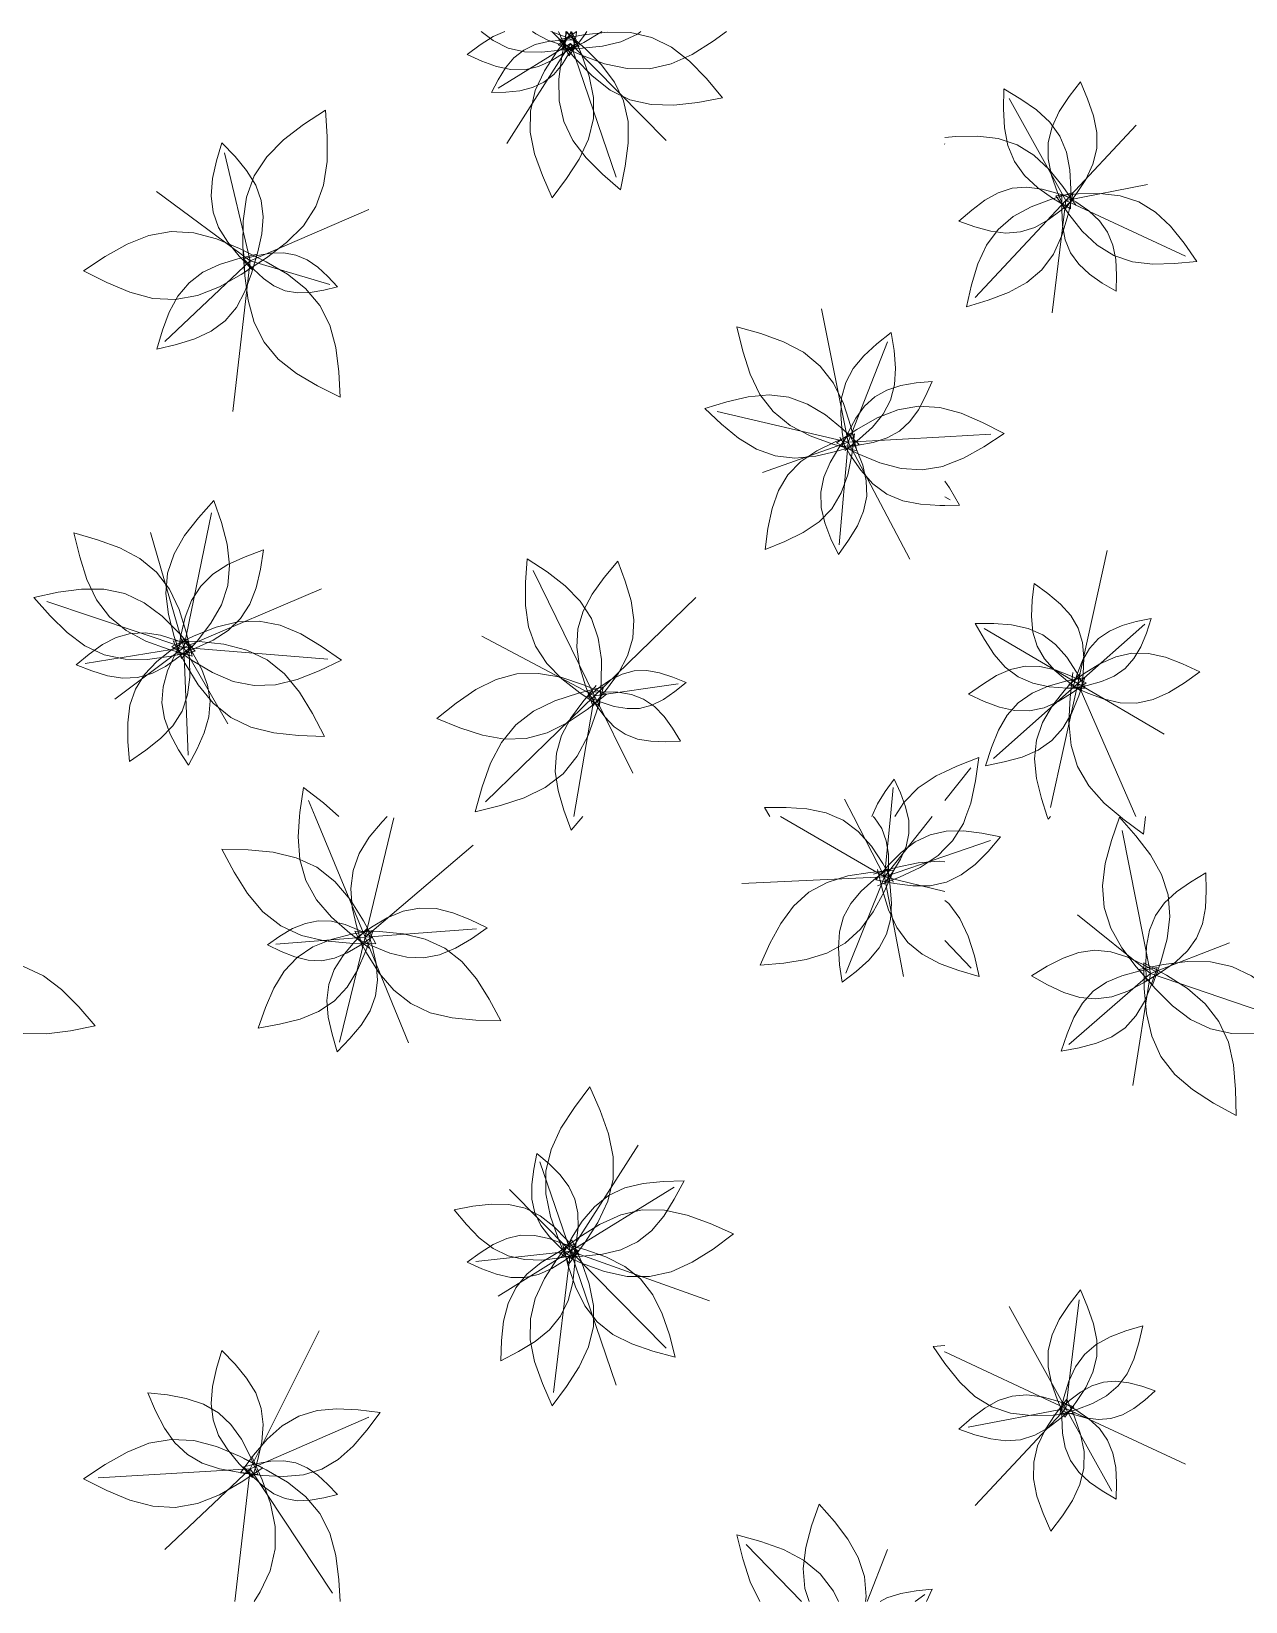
# Model space of a CAD drawing. Header units: metres. Extents: x 0 to 46.1, y -33.1 to 1.9.
# Drawn here: x 12.488 to 14.498, y -3.3 to -0.7 of the extents above; entities that cross this region are included whole.
import ezdxf

# ---------------------------------------------------------------- set-up
doc = ezdxf.new("R2010")
doc.units = ezdxf.units.M
doc.header["$LTSCALE"] = 0.02
doc.layers.add('AB_EXT_MASSIF', color=8, linetype='Continuous', lineweight=9)

msp = doc.modelspace()

# ---------------------------------------------------------------- linework, layer by layer
at = {"layer": 'AB_EXT_MASSIF', "lineweight": 9, "true_color": 0x606060, "transparency": 33554597}
for points in [[(13.3929, -0.7186), (13.3713, -0.7345), (13.3495, -0.7482), (13.3273, -0.7583), (13.3046, -0.7634), (13.2813, -0.7631), (13.2575, -0.758), (13.2333, -0.7491), (13.2089, -0.7382), (13.2305, -0.7224), (13.2523, -0.7086), (13.2713, -0.7)], [(13.3945, -0.7252), (13.3632, -0.731), (13.3328, -0.7345), (13.3038, -0.7338), (13.2769, -0.7276), (13.252, -0.7153), (13.2323, -0.7)], [(13.3823, -0.7008), (13.3982, -0.7375), (13.411, -0.7739), (13.4183, -0.8096), (13.4181, -0.8444), (13.4101, -0.8783), (13.3947, -0.9113), (13.3736, -0.9436), (13.3496, -0.9756), (13.3337, -0.9388), (13.3208, -0.9025), (13.3136, -0.8668), (13.3137, -0.8319), (13.3218, -0.7981), (13.3372, -0.7651), (13.3582, -0.7327), (13.3823, -0.7008)], [(13.3883, -0.7284), (13.3647, -0.722), (13.3425, -0.7143), (13.3227, -0.7042), (13.3175, -0.7)], [(13.3475, -0.7), (13.3685, -0.7077), (13.3929, -0.7186)], [(13.3842, -0.7322), (13.364, -0.7148), (13.3492, -0.7)], [(13.3597, -0.7222), (13.3899, -0.7)], [(13.6383, -0.7), (13.6161, -0.7163), (13.5817, -0.738), (13.5466, -0.7539), (13.5108, -0.7619), (13.474, -0.7616), (13.4364, -0.7535), (13.3982, -0.7394), (13.3597, -0.7222)], [(13.3776, -0.7405), (13.3606, -0.7014), (13.3601, -0.7)], [(13.361, -0.7132), (13.4019, -0.7056), (13.4418, -0.701), (13.4796, -0.7019), (13.5149, -0.7101), (13.5473, -0.7261), (13.5772, -0.7494), (13.6051, -0.7782), (13.632, -0.81), (13.5911, -0.8176), (13.5512, -0.8222), (13.5134, -0.8212), (13.4781, -0.8131), (13.4457, -0.7971), (13.4158, -0.7738), (13.3879, -0.745), (13.361, -0.7132)], [(13.3737, -0.7017), (13.4039, -0.7278), (13.4311, -0.7549), (13.453, -0.7838), (13.468, -0.8151), (13.4754, -0.849), (13.4758, -0.8853), (13.4709, -0.9234), (13.4631, -0.9625), (13.433, -0.9364), (13.4058, -0.9093), (13.3838, -0.8804), (13.3689, -0.8491), (13.3615, -0.8152), (13.3611, -0.7789), (13.366, -0.7408), (13.3737, -0.7017)], [(13.3658, -0.7288), (13.3812, -0.7)], [(13.4965, -0.7), (13.4908, -0.7045), (13.4637, -0.7173), (13.4332, -0.7246), (13.4002, -0.7278), (13.3658, -0.7288)], [(13.3708, -0.7345), (13.3722, -0.7)], [(13.4321, -0.7), (13.4315, -0.7005), (13.4023, -0.7182), (13.3708, -0.7345)], [(13.3731, -0.7), (13.374, -0.7009), (13.3945, -0.7252)], [(13.4074, -0.7), (13.4032, -0.7064), (13.3776, -0.7405)], [(13.3806, -0.7), (13.3822, -0.7048), (13.3883, -0.7284)], [(13.3902, -0.7), (13.3894, -0.7061), (13.3842, -0.7322)], [(13.3899, -0.7139), (13.3786, -0.735), (13.3664, -0.7546), (13.3524, -0.7713), (13.3361, -0.7842), (13.3172, -0.7931), (13.296, -0.7982), (13.2731, -0.8004), (13.2491, -0.8011), (13.2604, -0.78), (13.2726, -0.7604), (13.2866, -0.7437), (13.3029, -0.7308), (13.3218, -0.7219), (13.343, -0.7168), (13.3659, -0.7146), (13.3899, -0.7139)], [(13.38, -0.72), (13.2604, -0.7941)], [(13.38, -0.72), (13.2745, -0.8855)], [(13.38, -0.72), (13.5384, -0.8804)], [(13.38, -0.72), (13.456, -0.9416)], [(14.2077, -0.9939), (14.1795, -0.9771), (14.1535, -0.959), (14.1315, -0.9387), (14.1149, -0.9155), (14.104, -0.889), (14.0984, -0.8597), (14.0969, -0.828), (14.0975, -0.7952), (14.1258, -0.812), (14.1518, -0.8301), (14.1737, -0.8504), (14.1904, -0.8736), (14.2013, -0.9), (14.2069, -0.9294), (14.2084, -0.9611), (14.2077, -0.9939)], [(14.1982, -0.9948), (14.1861, -0.9665), (14.1763, -0.9385), (14.1708, -0.911), (14.171, -0.8842), (14.1773, -0.8582), (14.1892, -0.8328), (14.2055, -0.808), (14.2241, -0.7835), (14.2362, -0.8118), (14.246, -0.8398), (14.2515, -0.8673), (14.2513, -0.8941), (14.245, -0.9201), (14.2331, -0.9454), (14.2168, -0.9703), (14.1982, -0.9948)], [(12.8406, -1.0988), (12.8379, -1.0555), (12.8381, -1.0137), (12.8438, -0.9746), (12.8567, -0.9392), (12.8773, -0.9076), (12.9051, -0.8795), (12.9384, -0.8543), (12.9747, -0.8305), (12.9774, -0.8738), (12.9772, -0.9156), (12.9715, -0.9546), (12.9586, -0.9901), (12.938, -1.0217), (12.9102, -1.0497), (12.8769, -1.075), (12.8406, -1.0988)], [(14.2, -0.98), (14.1064, -0.8111)], [(14.2, -0.98), (14.3163, -0.8552)], [(14, -0.8759), (14.018, -0.8742), (14.0543, -0.8734), (14.0883, -0.8775), (14.1194, -0.8878), (14.1473, -0.905), (14.1723, -0.9285), (14.195, -0.9568), (14.2165, -0.9877)], [(12.8535, -1.0947), (12.8319, -1.0721), (12.8127, -1.0489), (12.7977, -1.0247), (12.7884, -0.9991), (12.7852, -0.9721), (12.7875, -0.9437), (12.7942, -0.9143), (12.8032, -0.8844), (12.8248, -0.907), (12.844, -0.9302), (12.859, -0.9544), (12.8683, -0.98), (12.8716, -1.007), (12.8692, -1.0354), (12.8625, -1.0648), (12.8535, -1.0947)], [(12.85, -1.08), (12.8072, -0.9012)], [(14, -0.8867), (13.9993, -0.8864)], [(14.2133, -0.9774), (14.1922, -0.9959), (14.1708, -1.0122), (14.1485, -1.0246), (14.1253, -1.032), (14.101, -1.0339), (14.0757, -1.0307), (14.0497, -1.0236), (14.0232, -1.0144), (14.0443, -0.9959), (14.0658, -0.9796), (14.088, -0.9671), (14.1112, -0.9598), (14.1355, -0.9579), (14.1608, -0.9611), (14.1869, -0.9682), (14.2133, -0.9774)], [(14.2, -0.98), (14.3355, -0.9537)], [(12.85, -1.08), (12.695, -0.9651)], [(14.2124, -0.9668), (14.2041, -1.0032), (14.1937, -1.0378), (14.1794, -1.0687), (14.1601, -1.0949), (14.1353, -1.116), (14.1054, -1.1324), (14.0717, -1.1452), (14.0359, -1.156), (14.0442, -1.1195), (14.0546, -1.085), (14.0689, -1.054), (14.0882, -1.0278), (14.113, -1.0067), (14.1428, -0.9904), (14.1765, -0.9776), (14.2124, -0.9668)], [(14.2, -0.98), (14.05, -1.1408)], [(14.2, -0.98), (14.1772, -1.166)], [(14.1837, -0.9724), (14.2207, -0.969), (14.2566, -0.9682), (14.2902, -0.9722), (14.321, -0.9824), (14.3485, -0.9994), (14.3732, -1.0226), (14.3957, -1.0506), (14.4169, -1.0811), (14.3799, -1.0845), (14.344, -1.0853), (14.3104, -1.0813), (14.2796, -1.0711), (14.252, -1.0541), (14.2274, -1.0309), (14.2049, -1.0029), (14.1837, -0.9724)], [(14.1937, -0.9687), (14.2167, -0.9824), (14.2379, -0.9971), (14.2557, -1.0136), (14.2693, -1.0325), (14.2781, -1.054), (14.2827, -1.0779), (14.2839, -1.1036), (14.2834, -1.1304), (14.2604, -1.1167), (14.2392, -1.102), (14.2214, -1.0855), (14.2078, -1.0666), (14.199, -1.045), (14.1944, -1.0211), (14.1932, -0.9954), (14.1937, -0.9687)], [(14.2, -0.98), (14.3983, -1.0724)], [(12.85, -1.08), (13.0463, -0.9948)], [(12.8708, -1.0787), (12.835, -1.1025), (12.799, -1.1231), (12.7627, -1.1375), (12.7259, -1.144), (12.6886, -1.142), (12.6508, -1.132), (12.6126, -1.116), (12.5742, -1.0966), (12.61, -1.0728), (12.646, -1.0523), (12.6823, -1.0379), (12.7191, -1.0314), (12.7564, -1.0334), (12.7942, -1.0434), (12.8324, -1.0594), (12.8708, -1.0787)], [(12.8388, -1.063), (12.8765, -1.0817), (12.9115, -1.1021), (12.9415, -1.1259), (12.965, -1.1539), (12.9816, -1.1865), (12.9916, -1.2235), (12.9967, -1.2637), (12.9991, -1.3057), (12.9614, -1.287), (12.9264, -1.2665), (12.8964, -1.2428), (12.8728, -1.2148), (12.8563, -1.1822), (12.8463, -1.1452), (12.8412, -1.105), (12.8388, -1.063)], [(12.8616, -1.069), (12.8523, -1.1007), (12.8412, -1.1306), (12.827, -1.1571), (12.8085, -1.1792), (12.7854, -1.1965), (12.7582, -1.2093), (12.7277, -1.2187), (12.6955, -1.2263), (12.7049, -1.1946), (12.7159, -1.1647), (12.7302, -1.1382), (12.7487, -1.1161), (12.7717, -1.0988), (12.799, -1.086), (12.8294, -1.0766), (12.8616, -1.069)], [(12.85, -1.08), (12.7088, -1.2137)], [(12.85, -1.08), (12.8214, -1.3295)], [(12.8391, -1.0768), (12.8619, -1.0712), (12.8842, -1.0674), (12.9055, -1.0668), (12.9255, -1.0703), (12.9443, -1.0783), (12.9618, -1.0905), (12.9784, -1.1059), (12.9944, -1.1229), (12.9717, -1.1284), (12.9494, -1.1322), (12.9281, -1.1329), (12.908, -1.1293), (12.8893, -1.1213), (12.8718, -1.1092), (12.8552, -1.0938), (12.8391, -1.0768)], [(12.85, -1.08), (12.982, -1.1192)], [(13.84, -1.38), (13.7957, -1.1593)], [(13.8539, -1.3944), (13.8142, -1.3832), (13.7767, -1.3698), (13.7435, -1.3523), (13.7157, -1.3296), (13.6938, -1.3011), (13.6774, -1.2673), (13.6653, -1.2294), (13.6554, -1.1893), (13.6951, -1.2005), (13.7325, -1.2139), (13.7658, -1.2314), (13.7936, -1.2541), (13.8154, -1.2826), (13.8318, -1.3164), (13.844, -1.3543), (13.8539, -1.3944)], [(13.8347, -1.3937), (13.83, -1.3637), (13.8275, -1.3346), (13.829, -1.307), (13.8358, -1.2815), (13.8481, -1.2582), (13.8657, -1.237), (13.8873, -1.2173), (13.9111, -1.1984), (13.9157, -1.2284), (13.9182, -1.2575), (13.9167, -1.285), (13.91, -1.3106), (13.8976, -1.3339), (13.88, -1.3551), (13.8584, -1.3748), (13.8347, -1.3937)], [(13.84, -1.38), (13.905, -1.214)], [(13.8295, -1.3876), (13.8404, -1.3632), (13.8524, -1.3405), (13.8666, -1.3208), (13.8837, -1.3052), (13.9039, -1.2938), (13.927, -1.2865), (13.9523, -1.2821), (13.9788, -1.2795), (13.968, -1.3039), (13.956, -1.3266), (13.9418, -1.3462), (13.9247, -1.3619), (13.9045, -1.3732), (13.8814, -1.3806), (13.8561, -1.3849), (13.8295, -1.3876)], [(13.8579, -1.3842), (13.8216, -1.3953), (13.786, -1.4035), (13.7517, -1.4065), (13.7189, -1.4028), (13.6879, -1.3916), (13.6585, -1.3736), (13.6303, -1.3504), (13.6027, -1.3244), (13.639, -1.3133), (13.6745, -1.3051), (13.7089, -1.302), (13.7417, -1.3058), (13.7727, -1.317), (13.8021, -1.335), (13.8303, -1.3582), (13.8579, -1.3842)], [(13.8206, -1.3811), (13.8541, -1.359), (13.8879, -1.3399), (13.9219, -1.3266), (13.9564, -1.3207), (13.9913, -1.3228), (14, -1.3251)], [(14, -1.3251), (14.0266, -1.3323), (14.0623, -1.3474), (14.0981, -1.3657), (14.0645, -1.3878), (14.0308, -1.4068), (14, -1.4189)], [(13.84, -1.38), (13.6231, -1.3292)], [(13.8504, -1.3666), (13.8458, -1.4013), (13.8391, -1.4343), (13.8284, -1.4643), (13.8127, -1.4903), (13.7915, -1.512), (13.7651, -1.5298), (13.7348, -1.5446), (13.7024, -1.5577), (13.707, -1.5231), (13.7137, -1.4901), (13.7244, -1.4601), (13.7401, -1.4341), (13.7613, -1.4123), (13.7877, -1.3945), (13.818, -1.3798), (13.8504, -1.3666)], [(13.8412, -1.366), (13.8536, -1.3923), (13.8638, -1.4184), (13.8698, -1.4442), (13.8705, -1.4695), (13.8654, -1.4943), (13.855, -1.5186), (13.8404, -1.5426), (13.8237, -1.5663), (13.8113, -1.54), (13.8011, -1.5139), (13.7951, -1.4881), (13.7944, -1.4628), (13.7995, -1.438), (13.8099, -1.4137), (13.8245, -1.3897), (13.8412, -1.366)], [(14, -1.4848), (13.9913, -1.4848), (13.9596, -1.483), (13.9302, -1.4771), (13.9039, -1.466), (13.8807, -1.449), (13.8606, -1.4268), (13.8427, -1.4006), (13.8261, -1.3721)], [(13.84, -1.38), (14, -1.3711)], [(14, -1.3711), (14.0759, -1.3669)], [(13.84, -1.38), (13.698, -1.4304)], [(14, -1.4189), (13.9967, -1.4202), (13.9622, -1.4261), (13.9273, -1.424), (13.892, -1.4145), (13.8564, -1.3993), (13.8206, -1.3811)], [(13.84, -1.38), (13.8251, -1.5503)], [(13.84, -1.38), (13.9419, -1.574)], [(14, -1.4448), (14.0077, -1.456), (14.0243, -1.4845), (14, -1.4848)], [(12.7362, -1.7383), (12.7239, -1.7017), (12.7145, -1.6657), (12.7104, -1.6307), (12.7133, -1.5972), (12.7238, -1.5652), (12.7413, -1.5347), (12.7641, -1.5053), (12.7899, -1.4765), (12.8022, -1.5131), (12.8116, -1.5491), (12.8157, -1.5841), (12.8128, -1.6176), (12.8023, -1.6495), (12.7848, -1.6801), (12.762, -1.7095), (12.7362, -1.7383)], [(14, -1.4707), (14.0084, -1.4755)], [(12.74, -1.72), (12.7856, -1.4974)], [(12.7537, -1.7343), (12.7144, -1.723), (12.6774, -1.7096), (12.6446, -1.6922), (12.6172, -1.6695), (12.5957, -1.6412), (12.5797, -1.6077), (12.5678, -1.5702), (12.5582, -1.5305), (12.5974, -1.5417), (12.6344, -1.5551), (12.6673, -1.5726), (12.6946, -1.5952), (12.7161, -1.6235), (12.7322, -1.657), (12.7441, -1.6946), (12.7537, -1.7343)], [(12.74, -1.72), (12.6851, -1.5299)], [(12.7301, -1.7321), (12.7352, -1.7001), (12.7422, -1.6697), (12.7528, -1.6422), (12.768, -1.6185), (12.7882, -1.5988), (12.8131, -1.583), (12.8415, -1.57), (12.8719, -1.5587), (12.8668, -1.5907), (12.8597, -1.6211), (12.8492, -1.6486), (12.8339, -1.6723), (12.8137, -1.692), (12.7888, -1.7078), (12.7604, -1.7208), (12.7301, -1.7321)], [(14.22, -1.78), (14.2684, -1.5598)], [(13.4284, -1.8171), (13.3957, -1.7953), (13.3657, -1.7722), (13.3407, -1.7467), (13.3222, -1.718), (13.3107, -1.6858), (13.3058, -1.6504), (13.3058, -1.6125), (13.3086, -1.5733), (13.3413, -1.5951), (13.3713, -1.6182), (13.3963, -1.6437), (13.4148, -1.6724), (13.4262, -1.7046), (13.4312, -1.74), (13.4311, -1.7779), (13.4284, -1.8171)], [(13.4171, -1.8168), (13.4049, -1.7838), (13.3953, -1.7513), (13.3906, -1.7197), (13.3923, -1.6891), (13.401, -1.6598), (13.416, -1.6316), (13.436, -1.6042), (13.4586, -1.5773), (13.4708, -1.6102), (13.4804, -1.6427), (13.4851, -1.6743), (13.4833, -1.7049), (13.4747, -1.7342), (13.4596, -1.7625), (13.4397, -1.7898), (13.4171, -1.8168)], [(13.42, -1.8), (13.3181, -1.5928)], [(12.7587, -1.7262), (12.7189, -1.7345), (12.68, -1.7398), (12.643, -1.7396), (12.6084, -1.7323), (12.5764, -1.7173), (12.5467, -1.6952), (12.5189, -1.6676), (12.492, -1.6371), (12.5318, -1.6288), (12.5707, -1.6235), (12.6077, -1.6237), (12.6423, -1.631), (12.6743, -1.646), (12.704, -1.6681), (12.7318, -1.6957), (12.7587, -1.7262)], [(12.74, -1.72), (12.9677, -1.6231)], [(13.42, -1.8), (13.5874, -1.6374)], [(14.2255, -1.7925), (14.2027, -1.7759), (14.182, -1.7583), (14.1649, -1.7392), (14.1526, -1.7181), (14.1454, -1.6946), (14.143, -1.6691), (14.1443, -1.642), (14.1475, -1.614), (14.1702, -1.6307), (14.191, -1.6482), (14.2081, -1.6673), (14.2204, -1.6884), (14.2276, -1.7119), (14.2299, -1.7374), (14.2287, -1.7645), (14.2255, -1.7925)], [(12.74, -1.72), (12.5134, -1.6442)], [(12.7204, -1.7184), (12.7571, -1.7009), (12.7936, -1.6864), (12.8296, -1.6777), (12.865, -1.6765), (12.8997, -1.6834), (12.9339, -1.6978), (12.9675, -1.718), (13.001, -1.7412), (12.9642, -1.7588), (12.9277, -1.7732), (12.8917, -1.7819), (12.8563, -1.7831), (12.8216, -1.7762), (12.7874, -1.7618), (12.7538, -1.7417), (12.7204, -1.7184)], [(14.2328, -1.7875), (14.2022, -1.7874), (14.1727, -1.7852), (14.1455, -1.7794), (14.1211, -1.7686), (14.0999, -1.7526), (14.0814, -1.7317), (14.0652, -1.707), (14.0502, -1.6804), (14.0808, -1.6805), (14.1102, -1.6826), (14.1375, -1.6885), (14.1618, -1.6992), (14.1831, -1.7153), (14.2015, -1.7362), (14.2177, -1.7608), (14.2328, -1.7875)], [(14.22, -1.78), (14.0648, -1.6889)], [(14.2109, -1.7881), (14.2188, -1.7642), (14.2279, -1.7416), (14.2395, -1.7218), (14.2541, -1.7054), (14.2721, -1.6929), (14.2931, -1.6838), (14.3166, -1.6773), (14.3413, -1.6723), (14.3334, -1.6963), (14.3242, -1.7188), (14.3127, -1.7386), (14.2981, -1.755), (14.2801, -1.7676), (14.259, -1.7767), (14.2356, -1.7831), (14.2109, -1.7881)], [(14.22, -1.78), (14.3308, -1.6816)], [(12.7534, -1.7178), (12.7317, -1.7357), (12.7096, -1.7514), (12.6869, -1.7632), (12.6634, -1.7698), (12.639, -1.7709), (12.6137, -1.7669), (12.5878, -1.759), (12.5616, -1.7489), (12.5833, -1.7311), (12.6054, -1.7154), (12.6281, -1.7036), (12.6516, -1.6969), (12.676, -1.6958), (12.7013, -1.6998), (12.7272, -1.7078), (12.7534, -1.7178)], [(12.7468, -1.7058), (12.7495, -1.7382), (12.7499, -1.7695), (12.7462, -1.7988), (12.7371, -1.8256), (12.7221, -1.8496), (12.7017, -1.871), (12.6771, -1.8904), (12.6503, -1.9088), (12.6476, -1.8764), (12.6472, -1.8451), (12.6508, -1.8157), (12.66, -1.7889), (12.675, -1.765), (12.6954, -1.7436), (12.7199, -1.7242), (12.7468, -1.7058)], [(12.7394, -1.7053), (12.7557, -1.7309), (12.7697, -1.7566), (12.7793, -1.7825), (12.7834, -1.8086), (12.7814, -1.8349), (12.7738, -1.8615), (12.762, -1.8882), (12.7478, -1.915), (12.7315, -1.8894), (12.7175, -1.8637), (12.7078, -1.8378), (12.7037, -1.8117), (12.7057, -1.7854), (12.7133, -1.7589), (12.7252, -1.7321), (12.7394, -1.7053)], [(12.7225, -1.7089), (12.7653, -1.7105), (12.8064, -1.7149), (12.8442, -1.7244), (12.8778, -1.7406), (12.9068, -1.764), (12.9316, -1.7942), (12.9531, -1.8294), (12.9729, -1.8675), (12.9301, -1.8658), (12.889, -1.8615), (12.8512, -1.852), (12.8176, -1.8358), (12.7885, -1.8123), (12.7638, -1.7822), (12.7422, -1.7469), (12.7225, -1.7089)], [(13.42, -1.8), (13.2336, -1.7016)], [(12.74, -1.72), (12.5769, -1.7464)], [(12.74, -1.72), (12.626, -1.8056)], [(12.74, -1.72), (12.7471, -1.8982)], [(12.74, -1.72), (12.8131, -1.8468)], [(12.74, -1.72), (12.9785, -1.7394)], [(14.2048, -1.7815), (14.2304, -1.763), (14.2563, -1.747), (14.2826, -1.7354), (14.3094, -1.7296), (14.3369, -1.73), (14.3649, -1.7363), (14.3934, -1.7471), (14.4221, -1.7602), (14.3965, -1.7787), (14.3707, -1.7947), (14.3444, -1.8063), (14.3175, -1.8121), (14.29, -1.8117), (14.262, -1.8054), (14.2335, -1.7946), (14.2048, -1.7815)], [(13.4397, -1.7972), (13.4075, -1.8227), (13.3748, -1.845), (13.3414, -1.8617), (13.3068, -1.8708), (13.2711, -1.8718), (13.2343, -1.8652), (13.1967, -1.853), (13.1586, -1.8376), (13.1908, -1.8121), (13.2234, -1.7897), (13.2569, -1.7731), (13.2915, -1.764), (13.3272, -1.763), (13.364, -1.7695), (13.4016, -1.7818), (13.4397, -1.7972)], [(13.4086, -1.8016), (13.4273, -1.7869), (13.4462, -1.7739), (13.4656, -1.7643), (13.4856, -1.759), (13.5063, -1.7584), (13.5276, -1.7622), (13.5494, -1.7693), (13.5714, -1.7782), (13.5528, -1.793), (13.5339, -1.806), (13.5145, -1.8156), (13.4945, -1.8209), (13.4738, -1.8214), (13.4525, -1.8177), (13.4307, -1.8106), (13.4086, -1.8016)], [(14.2336, -1.7787), (14.2107, -1.7952), (14.1875, -1.8096), (14.164, -1.82), (14.1399, -1.8252), (14.1153, -1.8247), (14.0902, -1.8191), (14.0647, -1.8095), (14.039, -1.7977), (14.0619, -1.7812), (14.0851, -1.7668), (14.1086, -1.7564), (14.1327, -1.7512), (14.1573, -1.7516), (14.1824, -1.7573), (14.2079, -1.7669), (14.2336, -1.7787)], [(14.1692, -2), (14.1597, -1.9704), (14.1515, -1.937), (14.1482, -1.9046), (14.1513, -1.8737), (14.1615, -1.8443), (14.178, -1.8163), (14.1995, -1.7894), (14.2237, -1.7631)], [(14.2899, -2), (14.2636, -1.9778), (14.2379, -1.9491), (14.2194, -1.9173), (14.2087, -1.8822), (14.2051, -1.8439), (14.207, -1.8032), (14.2118, -1.7613)], [(13.4349, -1.7855), (13.4233, -1.8268), (13.4095, -1.8657), (13.3914, -1.9003), (13.3679, -1.9291), (13.3383, -1.9519), (13.3033, -1.9689), (13.264, -1.9816), (13.2224, -1.992), (13.234, -1.9507), (13.2478, -1.9118), (13.2659, -1.8773), (13.2894, -1.8484), (13.319, -1.8257), (13.354, -1.8086), (13.3933, -1.7959), (13.4349, -1.7855)], [(13.3731, -2), (13.3693, -1.9896), (13.3597, -1.9571), (13.355, -1.9255), (13.3567, -1.895), (13.3654, -1.8657), (13.3804, -1.8375), (13.4003, -1.8101), (13.4229, -1.7833)], [(13.4093, -1.7943), (13.4343, -1.7933), (13.4584, -1.794), (13.4809, -1.7978), (13.5012, -1.8057), (13.5192, -1.818), (13.535, -1.8344), (13.5492, -1.8539), (13.5624, -1.8752), (13.5374, -1.8762), (13.5133, -1.8755), (13.4908, -1.8717), (13.4705, -1.8638), (13.4525, -1.8515), (13.4367, -1.8351), (13.4225, -1.8156), (13.4093, -1.7943)], [(13.42, -1.8), (13.5584, -1.7801)], [(14.2315, -1.7698), (14.2216, -1.8), (14.21, -1.8284), (14.1954, -1.8535), (14.177, -1.8741), (14.1543, -1.89), (14.1277, -1.9015), (14.0981, -1.9096), (14.0669, -1.9159), (14.0769, -1.8857), (14.0884, -1.8573), (14.103, -1.8322), (14.1214, -1.8116), (14.1441, -1.7957), (14.1707, -1.7842), (14.2003, -1.7761), (14.2315, -1.7698)], [(14.22, -1.78), (14.0801, -1.9042)], [(14.22, -1.78), (14.1749, -1.9851)], [(14.22, -1.78), (14.3161, -2)], [(14.22, -1.78), (14.363, -1.8639)], [(13.42, -1.8), (13.2394, -1.9755)], [(13.42, -1.8), (13.3854, -2)], [(13.42, -1.8), (13.4831, -1.9284)], [(14, -1.9259), (14.0197, -1.9165), (14.0561, -1.9022), (14.0506, -1.941), (14.0428, -1.9779), (14.0347, -2)], [(14, -1.9733), (14.0427, -1.9192)], [(13.879, -2), (13.8881, -1.9793), (13.901, -1.9586), (13.9157, -1.9381), (13.9263, -1.961), (13.9349, -1.9839), (13.9385, -2)], [(13.9173, -2), (13.9318, -1.9766), (13.9558, -1.9525), (13.9856, -1.9328), (14, -1.9259)], [(12.9318, -2), (12.9322, -1.9933), (12.9379, -1.9519), (12.971, -1.9773), (12.9968, -2)], [(12.9577, -2), (12.9467, -1.9733)], [(13.8487, -2), (13.8338, -1.9711)], [(13.9097, -2), (13.9144, -1.952)], [(13.0477, -2.2187), (13.0146, -2.1933), (12.9844, -2.1667), (12.9597, -2.1379), (12.9421, -2.1062), (12.9322, -2.0712), (12.9295, -2.0334), (12.9318, -2)], [(13.04, -2.2), (12.9577, -2)], [(13.0361, -2.2163), (13.0262, -2.1831), (13.0189, -2.1506), (13.0164, -2.1192), (13.0201, -2.0893), (13.0305, -2.0611), (13.0471, -2.0344), (13.0685, -2.0088), (13.0769, -2)], [(13.4004, -2), (13.3815, -2.0225), (13.3731, -2)], [(13.7101, -2), (13.7015, -1.9849), (13.7371, -1.9849), (13.7715, -1.9872), (13.8032, -1.9938), (13.8174, -2)], [(13.9, -2.1), (13.7275, -2)], [(13.8174, -2), (13.8317, -2.0062), (13.8566, -2.0248), (13.8782, -2.049), (13.8973, -2.0777), (13.9149, -2.1087)], [(13.9, -2.1), (13.8487, -2)], [(13.8812, -2), (13.8834, -2.0022), (13.8953, -2.02), (13.9029, -2.0401), (13.9064, -2.0622), (13.9067, -2.086), (13.9054, -2.1106)], [(13.9385, -2), (13.94, -2.0063), (13.9404, -2.0283), (13.9357, -2.0499), (13.9264, -2.0709), (13.9136, -2.0917), (13.8988, -2.1122)], [(13.9, -2.1), (13.9789, -2)], [(13.9, -2.1), (13.9097, -2)], [(14.0347, -2), (14.0305, -2.0114), (14.0126, -2.0404), (14, -2.0531)], [(14.1747, -2), (14.1706, -2.0044), (14.1692, -2)], [(14.3438, -2.2795), (14.3167, -2.2487), (14.2927, -2.2172), (14.2744, -2.1847), (14.2635, -2.1506), (14.2607, -2.115), (14.2653, -2.0779), (14.2756, -2.0398), (14.289, -2.0009), (14.3161, -2.0318), (14.3401, -2.0632), (14.3585, -2.0958), (14.3694, -2.1298), (14.3722, -2.1654), (14.3676, -2.2025), (14.3572, -2.2407), (14.3438, -2.2795)], [(14.3321, -2), (14.3288, -2.029), (14.2947, -2.004), (14.2899, -2)], [(13.04, -2.2), (13.0879, -2.0024)], [(13.8855, -2.105), (13.9062, -2.0811), (13.9276, -2.0595), (13.9505, -2.0421), (13.9753, -2.0302), (14, -2.0248)], [(14, -2.0248), (14.0021, -2.0243), (14.0309, -2.0239), (14.0611, -2.0278), (14.0921, -2.0339), (14.0714, -2.0578), (14.05, -2.0794), (14.0271, -2.0968), (14.0023, -2.1087), (14, -2.1092)], [(14.34, -2.26), (14.2934, -2.0232)], [(13.04, -2.2), (13.2191, -2.0477)], [(14, -2.0531), (13.9886, -2.0646), (13.9588, -2.0843), (13.9247, -2.1005), (13.8882, -2.1149)], [(14, -2.0656), (14.0755, -2.0396)], [(13.0578, -2.211), (13.0146, -2.2099), (12.9731, -2.206), (12.9347, -2.1969), (12.9006, -2.1809), (12.871, -2.1576), (12.8457, -2.1275), (12.8235, -2.0922), (12.803, -2.0541), (12.8463, -2.0552), (12.8878, -2.0591), (12.9261, -2.0682), (12.9602, -2.0841), (12.9898, -2.1074), (13.0152, -2.1375), (13.0374, -2.1728), (13.0578, -2.211)], [(13.8818, -2.0955), (13.9189, -2.0846), (13.9554, -2.0765), (13.9906, -2.0737), (14, -2.0749)], [(13.9, -2.1), (14, -2.0656)], [(13.9, -2.1), (13.6637, -2.1108)], [(13.9155, -2.089), (13.8992, -2.1248), (13.8812, -2.1581), (13.86, -2.1868), (13.8346, -2.2097), (13.8046, -2.2261), (13.7705, -2.2366), (13.7331, -2.2426), (13.694, -2.2462), (13.7102, -2.2104), (13.7282, -2.1771), (13.7494, -2.1483), (13.7749, -2.1255), (13.8048, -2.1091), (13.839, -2.0985), (13.8764, -2.0925), (13.9155, -2.089)], [(13.9053, -2.0869), (13.9095, -2.1158), (13.9116, -2.1439), (13.9099, -2.1704), (13.9032, -2.195), (13.891, -2.2173), (13.8739, -2.2377), (13.8529, -2.2564), (13.8298, -2.2744), (13.8256, -2.2455), (13.8235, -2.2174), (13.8252, -2.1908), (13.8319, -2.1663), (13.8441, -2.1439), (13.8612, -2.1236), (13.8822, -2.1048), (13.9053, -2.0869)], [(13.9, -2.1), (13.8359, -2.2594)], [(14, -2.1092), (13.9755, -2.1146), (13.9467, -2.115), (13.9165, -2.1111), (13.8855, -2.105)], [(14, -2.2467), (13.9909, -2.2434), (13.9625, -2.2281), (13.9388, -2.2084), (13.9203, -2.1838), (13.9065, -2.1546), (13.8964, -2.122), (13.8882, -2.0876)], [(13.9, -2.1), (13.9315, -2.2652)], [(13.9, -2.1), (14, -2.1244)], [(14.3331, -2.2725), (14.3324, -2.243), (14.3337, -2.2145), (14.3387, -2.188), (14.3484, -2.1642), (14.3634, -2.1432), (14.3831, -2.1249), (14.4065, -2.1086), (14.4319, -2.0933), (14.4326, -2.1229), (14.4313, -2.1514), (14.4263, -2.1779), (14.4165, -2.2017), (14.4016, -2.2227), (14.3819, -2.241), (14.3585, -2.2573), (14.3331, -2.2725)], [(13.0248, -2.2012), (13.0507, -2.1833), (13.0769, -2.1678), (13.1033, -2.1568), (13.1303, -2.1516), (13.1577, -2.1526), (13.1855, -2.1595), (13.2137, -2.1708), (13.2421, -2.1845), (13.2161, -2.2024), (13.19, -2.2179), (13.1635, -2.2289), (13.1366, -2.2341), (13.1092, -2.2331), (13.0813, -2.2262), (13.0532, -2.2149), (13.0248, -2.2012)], [(14, -2.1391), (14.0063, -2.1443), (14.0248, -2.1689), (14.0386, -2.1981), (14.0487, -2.2306), (14.0569, -2.2651), (14.0229, -2.2552), (14, -2.2467)], [(13.0522, -2.1991), (13.0314, -2.2134), (13.0105, -2.2258), (12.9893, -2.2346), (12.9678, -2.2388), (12.9458, -2.2379), (12.9236, -2.2324), (12.901, -2.2233), (12.8783, -2.2124), (12.8991, -2.1981), (12.92, -2.1857), (12.9412, -2.1769), (12.9627, -2.1727), (12.9846, -2.1735), (13.0069, -2.179), (13.0295, -2.1881), (13.0522, -2.1991)], [(14.34, -2.26), (14.2192, -2.1626)], [(13.0533, -2.1887), (13.0413, -2.2227), (13.0275, -2.2546), (13.0104, -2.2827), (12.989, -2.3056), (12.9629, -2.3231), (12.9325, -2.3355), (12.8987, -2.3439), (12.8632, -2.3503), (12.8752, -2.3163), (12.889, -2.2844), (12.9061, -2.2563), (12.9275, -2.2334), (12.9536, -2.2159), (12.9841, -2.2036), (13.0178, -2.1951), (13.0533, -2.1887)], [(13.04, -2.2), (12.8922, -2.2113)], [(13.0435, -2.1857), (13.0521, -2.2148), (13.0585, -2.2434), (13.0607, -2.2709), (13.0575, -2.2971), (13.0484, -2.3219), (13.0338, -2.3453), (13.015, -2.3678), (12.994, -2.3897), (12.9854, -2.3606), (12.979, -2.3321), (12.9768, -2.3045), (12.98, -2.2783), (12.9891, -2.2535), (13.0037, -2.2301), (13.0225, -2.2076), (13.0435, -2.1857)], [(13.04, -2.2), (12.998, -2.3734)], [(13.0231, -2.1896), (13.0641, -2.1906), (13.1035, -2.1943), (13.1398, -2.203), (13.1722, -2.2181), (13.2002, -2.2402), (13.2243, -2.2687), (13.2453, -2.3022), (13.2647, -2.3384), (13.2237, -2.3373), (13.1843, -2.3336), (13.148, -2.325), (13.1156, -2.3099), (13.0876, -2.2878), (13.0635, -2.2592), (13.0425, -2.2258), (13.0231, -2.1896)], [(13.04, -2.2), (13.2247, -2.1859)], [(13.04, -2.2), (13.112, -2.375)], [(14, -2.2052), (14.0434, -2.2509)], [(14.34, -2.26), (14.4711, -2.2093)], [(14.3548, -2.2597), (14.3287, -2.2756), (14.3025, -2.2892), (14.2762, -2.2984), (14.2498, -2.302), (14.2233, -2.2995), (14.1967, -2.2913), (14.17, -2.2788), (14.1432, -2.2639), (14.1693, -2.248), (14.1955, -2.2344), (14.2218, -2.2252), (14.2482, -2.2216), (14.2747, -2.2241), (14.3013, -2.2323), (14.3281, -2.2448), (14.3548, -2.2597)], [(12.3209, -2.2535), (12.3617, -2.2453), (12.4015, -2.2402), (12.4394, -2.2406), (12.4748, -2.2483), (12.5075, -2.2638), (12.5377, -2.2867), (12.566, -2.3151), (12.5933, -2.3466), (12.5525, -2.3547), (12.5127, -2.3599), (12.4748, -2.3595), (12.4394, -2.3518), (12.4067, -2.3362), (12.3765, -2.3133), (12.3482, -2.2849), (12.3209, -2.2535)], [(14.3511, -2.2503), (14.3413, -2.2791), (14.3301, -2.3062), (14.3159, -2.3301), (14.2981, -2.3497), (14.2763, -2.3647), (14.2508, -2.3755), (14.2224, -2.383), (14.1925, -2.3888), (14.2023, -2.36), (14.2135, -2.3329), (14.2277, -2.309), (14.2455, -2.2894), (14.2673, -2.2744), (14.2928, -2.2636), (14.3212, -2.2561), (14.3511, -2.2503)], [(14.34, -2.26), (14.2052, -2.3777)], [(14.34, -2.26), (14.3111, -2.4453)], [(14.3209, -2.2535), (14.3617, -2.2453), (14.4015, -2.2402), (14.4394, -2.2406), (14.4748, -2.2483), (14.5075, -2.2638), (14.5377, -2.2867), (14.566, -2.3151), (14.5933, -2.3466), (14.5525, -2.3547), (14.5127, -2.3599), (14.4748, -2.3595), (14.4394, -2.3518), (14.4067, -2.3362), (14.3765, -2.3133), (14.3482, -2.2849), (14.3209, -2.2535)], [(14.3293, -2.2423), (14.3668, -2.2628), (14.4014, -2.285), (14.4309, -2.3103), (14.4536, -2.3396), (14.4691, -2.3734), (14.4777, -2.4113), (14.4812, -2.4523), (14.4819, -2.495), (14.4445, -2.4745), (14.4098, -2.4523), (14.3804, -2.427), (14.3576, -2.3976), (14.3422, -2.3639), (14.3335, -2.326), (14.33, -2.285), (14.3293, -2.2423)], [(14.34, -2.26), (14.5715, -2.3391)], [(13.3776, -2.7405), (13.3606, -2.7014), (13.3469, -2.6626), (13.3392, -2.6246), (13.3394, -2.5875), (13.348, -2.5514), (13.3644, -2.5162), (13.3868, -2.4818), (13.4124, -2.4477), (13.4293, -2.4869), (13.443, -2.5256), (13.4507, -2.5636), (13.4506, -2.6007), (13.442, -2.6368), (13.4256, -2.672), (13.4032, -2.7064), (13.3776, -2.7405)], [(13.38, -2.72), (13.492, -2.5442)], [(13.3842, -2.7322), (13.364, -2.7148), (13.3458, -2.6967), (13.3312, -2.6773), (13.3212, -2.6564), (13.3162, -2.6338), (13.3159, -2.6095), (13.3192, -2.584), (13.3244, -2.5579), (13.3446, -2.5753), (13.3628, -2.5934), (13.3774, -2.6128), (13.3874, -2.6337), (13.3924, -2.6563), (13.3927, -2.6806), (13.3894, -2.7061), (13.3842, -2.7322)], [(13.38, -2.72), (13.3292, -2.5718)], [(13.38, -2.72), (13.2791, -2.6179)], [(13.3658, -2.7288), (13.382, -2.6984), (13.3996, -2.6703), (13.4197, -2.6463), (13.4432, -2.6277), (13.4703, -2.6149), (13.5007, -2.6076), (13.5337, -2.6044), (13.5681, -2.6034), (13.5519, -2.6338), (13.5344, -2.662), (13.5143, -2.686), (13.4908, -2.7045), (13.4637, -2.7173), (13.4332, -2.7246), (13.4002, -2.7278), (13.3658, -2.7288)], [(13.38, -2.72), (13.5519, -2.6135)], [(13.3945, -2.7252), (13.3632, -2.731), (13.3328, -2.7345), (13.3038, -2.7338), (13.2769, -2.7276), (13.252, -2.7153), (13.2292, -2.6975), (13.2078, -2.6755), (13.1873, -2.6512), (13.2186, -2.6454), (13.2491, -2.6419), (13.278, -2.6426), (13.305, -2.6488), (13.3298, -2.6611), (13.3526, -2.6788), (13.374, -2.7009), (13.3945, -2.7252)], [(13.3597, -2.7222), (13.3937, -2.6972), (13.4281, -2.6754), (13.4632, -2.6596), (13.499, -2.6515), (13.5358, -2.6519), (13.5734, -2.66), (13.6116, -2.674), (13.6501, -2.6913), (13.6161, -2.7163), (13.5817, -2.738), (13.5466, -2.7539), (13.5108, -2.7619), (13.474, -2.7616), (13.4364, -2.7535), (13.3982, -2.7394), (13.3597, -2.7222)], [(13.3929, -2.7186), (13.3713, -2.7345), (13.3495, -2.7482), (13.3273, -2.7583), (13.3046, -2.7634), (13.2813, -2.7631), (13.2575, -2.758), (13.2333, -2.7491), (13.2089, -2.7382), (13.2305, -2.7224), (13.2523, -2.7086), (13.2745, -2.6986), (13.2972, -2.6935), (13.3205, -2.6937), (13.3443, -2.6988), (13.3685, -2.7077), (13.3929, -2.7186)], [(13.3823, -2.7008), (13.3982, -2.7375), (13.411, -2.7739), (13.4183, -2.8096), (13.4181, -2.8444), (13.4101, -2.8783), (13.3947, -2.9113), (13.3736, -2.9436), (13.3496, -2.9756), (13.3337, -2.9388), (13.3208, -2.9025), (13.3136, -2.8668), (13.3137, -2.8319), (13.3218, -2.7981), (13.3372, -2.7651), (13.3582, -2.7327), (13.3823, -2.7008)], [(13.38, -2.72), (13.2236, -2.7366)], [(13.38, -2.72), (13.2604, -2.7941)], [(13.3887, -2.7064), (13.3873, -2.7397), (13.3838, -2.7717), (13.3763, -2.8012), (13.3636, -2.8273), (13.3453, -2.8499), (13.3218, -2.8691), (13.2943, -2.8858), (13.2646, -2.9011), (13.266, -2.8677), (13.2695, -2.8358), (13.2769, -2.8063), (13.2896, -2.7802), (13.308, -2.7576), (13.3315, -2.7384), (13.359, -2.7217), (13.3887, -2.7064)], [(13.38, -2.72), (13.3522, -2.9536)], [(13.367, -2.7068), (13.404, -2.7168), (13.4389, -2.7289), (13.47, -2.7449), (13.496, -2.7657), (13.5166, -2.792), (13.5321, -2.8233), (13.5438, -2.8584), (13.5533, -2.8955), (13.5163, -2.8855), (13.4814, -2.8734), (13.4503, -2.8575), (13.4243, -2.8366), (13.4037, -2.8103), (13.3882, -2.779), (13.3765, -2.7439), (13.367, -2.7068)], [(13.38, -2.72), (13.5384, -2.8804)], [(13.38, -2.72), (13.6103, -2.8022)], [(13.38, -2.72), (13.456, -2.9416)], [(14.1982, -2.9948), (14.1861, -2.9665), (14.1763, -2.9385), (14.1708, -2.911), (14.171, -2.8842), (14.1773, -2.8582), (14.1892, -2.8328), (14.2055, -2.808), (14.2241, -2.7835), (14.2362, -2.8118), (14.246, -2.8398), (14.2515, -2.8673), (14.2513, -2.8941), (14.245, -2.9201), (14.2331, -2.9454), (14.2168, -2.9703), (14.1982, -2.9948)], [(14.2, -2.98), (14.222, -2.8004)], [(14.2, -2.98), (14.1064, -2.8111)], [(12.85, -3.08), (12.964, -2.8519)], [(14.1904, -2.9903), (14.1969, -2.962), (14.2049, -2.9352), (14.216, -2.9112), (14.231, -2.8909), (14.2502, -2.8745), (14.2734, -2.8618), (14.2995, -2.8519), (14.3273, -2.8435), (14.3209, -2.8718), (14.3128, -2.8986), (14.3017, -2.9226), (14.2867, -2.9429), (14.2675, -2.9593), (14.2444, -2.972), (14.2182, -2.9819), (14.1904, -2.9903)], [(12.8535, -3.0947), (12.8319, -3.0721), (12.8127, -3.0489), (12.7977, -3.0247), (12.7884, -2.9991), (12.7852, -2.9721), (12.7875, -2.9437), (12.7942, -2.9143), (12.8032, -2.8844), (12.8248, -2.907), (12.844, -2.9302), (12.859, -2.9544), (12.8683, -2.98), (12.8716, -3.007), (12.8692, -3.0354), (12.8625, -3.0648), (12.8535, -3.0947)], [(14, -2.9057), (13.9805, -2.8776), (14, -2.8759)], [(14, -2.8867), (13.9993, -2.8864)], [(14.2, -2.98), (14, -2.8867)], [(14.2165, -2.9877), (14.179, -2.9911), (14.1427, -2.9919), (14.1087, -2.9879), (14.0776, -2.9775), (14.0497, -2.9603), (14.0247, -2.9369), (14.002, -2.9086), (14, -2.9057)], [(14.1888, -2.9822), (14.2065, -2.9667), (14.2245, -2.953), (14.2432, -2.9426), (14.2627, -2.9364), (14.283, -2.9348), (14.3042, -2.9375), (14.3261, -2.9435), (14.3482, -2.9512), (14.3306, -2.9666), (14.3126, -2.9803), (14.2939, -2.9908), (14.2744, -2.997), (14.2541, -2.9985), (14.2329, -2.9958), (14.211, -2.9899), (14.1888, -2.9822)], [(12.8628, -3.0895), (12.8301, -3.0858), (12.799, -3.0802), (12.7706, -3.0708), (12.7459, -3.0565), (12.725, -3.037), (12.7078, -3.0126), (12.6933, -2.9844), (12.6804, -2.9543), (12.713, -2.9579), (12.7441, -2.9636), (12.7725, -2.9729), (12.7973, -2.9872), (12.8181, -3.0067), (12.8353, -3.0312), (12.8498, -3.0593), (12.8628, -3.0895)], [(14.2133, -2.9774), (14.1922, -2.9959), (14.1708, -3.0122), (14.1485, -3.0246), (14.1253, -3.032), (14.101, -3.0339), (14.0757, -3.0307), (14.0497, -3.0236), (14.0232, -3.0144), (14.0443, -2.9959), (14.0658, -2.9796), (14.088, -2.9671), (14.1112, -2.9598), (14.1355, -2.9579), (14.1608, -2.9611), (14.1869, -2.9682), (14.2133, -2.9774)], [(12.8338, -3.087), (12.8554, -3.0577), (12.8781, -3.0309), (12.9029, -3.0089), (12.9303, -2.993), (12.9606, -2.9838), (12.9936, -2.9808), (13.0287, -2.9825), (13.0648, -2.9868), (13.0432, -3.0161), (13.0205, -3.0429), (12.9958, -3.0649), (12.9684, -3.0808), (12.938, -3.09), (12.905, -3.093), (12.87, -3.0913), (12.8338, -3.087)], [(14.2, -2.98), (14.0384, -3.0114)], [(14.2, -2.98), (14.05, -3.1408)], [(14.2019, -2.9647), (14.2144, -2.994), (14.2246, -3.023), (14.2302, -3.0514), (14.23, -3.0792), (14.2235, -3.1061), (14.2111, -3.1324), (14.1943, -3.1581), (14.175, -3.1835), (14.1625, -3.1542), (14.1523, -3.1252), (14.1467, -3.0967), (14.1469, -3.069), (14.1534, -3.042), (14.1658, -3.0158), (14.1826, -2.9901), (14.2019, -2.9647)], [(14.1937, -2.9687), (14.2167, -2.9824), (14.2379, -2.9971), (14.2557, -3.0136), (14.2693, -3.0325), (14.2781, -3.054), (14.2827, -3.0779), (14.2839, -3.1036), (14.2834, -3.1304), (14.2604, -3.1167), (14.2392, -3.102), (14.2214, -3.0855), (14.2078, -3.0666), (14.199, -3.045), (14.1944, -3.0211), (14.1932, -2.9954), (14.1937, -2.9687)], [(14.2, -2.98), (14.2762, -3.1174)], [(14.2, -2.98), (14.3983, -3.0724)], [(12.85, -3.08), (13.0463, -2.9948)], [(12.8708, -3.0787), (12.835, -3.1025), (12.799, -3.1231), (12.7627, -3.1375), (12.7259, -3.144), (12.6886, -3.142), (12.6508, -3.132), (12.6126, -3.116), (12.5742, -3.0966), (12.61, -3.0728), (12.646, -3.0523), (12.6823, -3.0379), (12.7191, -3.0314), (12.7564, -3.0334), (12.7942, -3.0434), (12.8324, -3.0594), (12.8708, -3.0787)], [(12.8388, -3.063), (12.8765, -3.0817), (12.9115, -3.1021), (12.9415, -3.1259), (12.965, -3.1539), (12.9816, -3.1865), (12.9916, -3.2235), (12.9967, -3.2637), (12.9988, -3.3)], [(12.8391, -3.0768), (12.8619, -3.0712), (12.8842, -3.0674), (12.9055, -3.0668), (12.9255, -3.0703), (12.9443, -3.0783), (12.9618, -3.0905), (12.9784, -3.1059), (12.9944, -3.1229), (12.9717, -3.1284), (12.9494, -3.1322), (12.9281, -3.1329), (12.908, -3.1293), (12.8893, -3.1213), (12.8718, -3.1092), (12.8552, -3.0938), (12.8391, -3.0768)], [(12.8524, -3.0595), (12.8695, -3.0986), (12.8834, -3.1374), (12.8912, -3.1754), (12.8913, -3.2126), (12.8828, -3.2488), (12.8665, -3.2841), (12.8563, -3.3)], [(12.85, -3.08), (12.598, -3.0952)], [(12.85, -3.08), (12.7088, -3.2137)], [(12.85, -3.08), (12.8247, -3.3)], [(12.85, -3.08), (12.9863, -3.2863)], [(13.7753, -3.3), (13.7683, -3.2783), (13.7655, -3.2451), (13.7697, -3.2105), (13.7792, -3.1748), (13.7915, -3.1386), (13.8169, -3.1672), (13.8394, -3.1965), (13.8566, -3.2268), (13.8669, -3.2585), (13.8697, -3.2917), (13.8687, -3.3)], [(13.6933, -3.3), (13.6774, -3.2673), (13.6653, -3.2294), (13.6554, -3.1893), (13.6951, -3.2005), (13.7325, -3.2139), (13.7658, -3.2314), (13.7936, -3.2541), (13.8154, -3.2826), (13.8239, -3.3)], [(13.7625, -3.3), (13.6712, -3.2057)], [(13.8713, -3.3), (13.905, -3.214)], [(13.8929, -3.3), (13.9039, -3.2938), (13.927, -3.2865), (13.9523, -3.2821), (13.9788, -3.2795), (13.9697, -3.3)], [(13.9505, -3.3), (13.9669, -3.2881)]]:
    msp.add_lwpolyline(points, dxfattribs=at)

doc.saveas('drawing.dxf')
